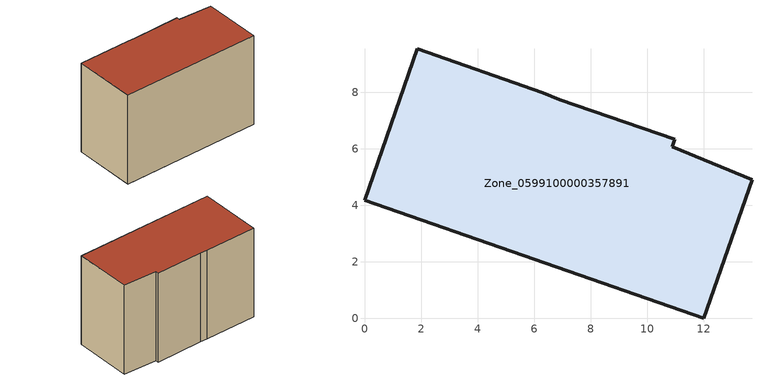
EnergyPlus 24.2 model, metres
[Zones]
Zone_0599100000357891
 floor ground (C_G): 6.3,7.98 6.92,7.73 10.97,6.34 10.9,6.08 13.71,4.91 12,0 0,4.18 1.87,9.54 z0
 wall outside (C_F): 6.92,7.73 6.3,7.98 1.87,9.54 0,4.18 12,0 13.71,4.91 10.9,6.08 10.97,6.34 6.92,7.73 z0:8.42
 roof outside (C_R): 13.71,4.91 10.9,6.08 10.97,6.34 6.92,7.73 6.3,7.98 1.87,9.54 0,4.18 12,0 z8.42
[BUILDING]
Pand.0599100000357891: North Axis=0; Terrain=City; Loads Convergence Tolerance Value=0.04; Temperature Convergence Tolerance Value=0.4; Solar Distribution=FullExterior; Maximum Number of Warmup Days=25; Minimum Number of Warmup Days=1
[Site:Location]
Rotterdam.The.Hague.AP_ZH_NLD Design_Conditions: Latitude=51.96; Longitude=4.45; Time Zone=1; Elevation=-4.5
[SITE:GROUNDTEMPERATURE:BUILDINGSURFACE]
18, 18, 18, 18, 18, 18, 18, 18, 18, 18, 18, 18
[MATERIAL] Thermal Absorptance=0.9; Solar Absorptance=0.7; Visible Absorptance=0.7
Name | Roughness | Thickness | Conductivity | Density | Specific Heat
G.TC.1992-2005 | MediumSmooth | 0.15 | 0.06 | 540 | 1210
F.TC.1992-2005 | Rough | 0.3 | 0.12 | 1920 | 840
R.TC.1992-2005 | MediumRough | 0.2 | 0.08 | 1500 | 1000
[CONSTRUCTION]
C_G: G.TC.1992-2005
C_F: F.TC.1992-2005
C_R: R.TC.1992-2005
[ZONE]
Zone_0599100000357891: Type=1; Multiplier=1; Ceiling Height=Autocalculate; Volume=Autocalculate; Floor Area=autocalculate; Part of Total Floor Area=Yes
[ZONEINFILTRATION:DESIGNFLOWRATE]
Infil_Zone_0599100000357891: Zone or ZoneList or Space or SpaceList=Zone_0599100000357891; Schedule=AlwaysOn; Design Flow Rate Calculation Method=Flow/Area; Flow Rate per Floor Area=0.0015; Constant Term Coefficient=1; Temperature Term Coefficient=0; Velocity Term Coefficient=0; Velocity Squared Term Coefficient=0
[HVACTEMPLATE:ZONE:IDEALLOADSAIRSYSTEM]
Zone_0599100000357891: Maximum Heating Supply Air Temperature=50; Minimum Cooling Supply Air Temperature=13; Maximum Heating Supply Air Humidity Ratio=0.0156; Minimum Cooling Supply Air Humidity Ratio=0.0077; Heating Limit=NoLimit; Cooling Limit=NoLimit; Dehumidification Control Type=ConstantSensibleHeatRatio; Cooling Sensible Heat Ratio=0.7; Dehumidification Setpoint=60; Humidification Control Type=None; Humidification Setpoint=30; Outdoor Air Method=None; Outdoor Air Flow Rate per Person=0.00944; Outdoor Air Flow Rate per Zone Floor Area=0; Outdoor Air Flow Rate per Zone=0; Demand Controlled Ventilation Type=None; Outdoor Air Economizer Type=NoEconomizer; Heat Recovery Type=None; Sensible Heat Recovery Effectiveness=0.7; Latent Heat Recovery Effectiveness=0.65
[ZONECONTROL:THERMOSTAT]
ThermostatControl_Zone_0599100000357891: Zone or ZoneList=Zone_0599100000357891; Control Type Schedule=DualSetpointControlType; Control 1=Thermostat_Zone_0599100000357891; Temperature Difference Between Cutout And Setpoint=0
[THERMOSTATSETPOINT:DUALSETPOINT]
Thermostat_Zone_0599100000357891: Heating Setpoint Temperature Schedule=HeatingSetpoint_Zone_0599100000357891; Cooling Setpoint Temperature Schedule=CoolingSetpoint_Zone_0599100000357891
[SCHEDULE:COMPACT]
HeatingSetpoint_Zone_0599100000357891: Through: 12/31, For: AllDays, Until: 24:00, 21
CoolingSetpoint_Zone_0599100000357891: Through: 12/31, For: AllDays, Until: 24:00, 24
DualSetpointControlType: Through: 12/31, For: AllDays, Until: 24:00, 4
AlwaysOn: Through: 12/31, For: AllDays, Until: 24:00, 1
